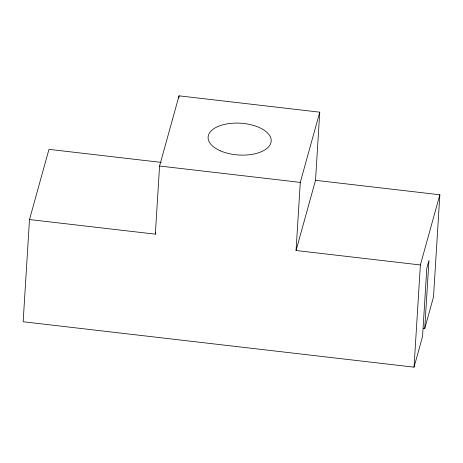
<?xml version="1.0" encoding="UTF-8"?>
<svg xmlns="http://www.w3.org/2000/svg" width="463" height="463" viewBox="0 0 463 463"><rect width="100%" height="100%" fill="white"/><g stroke="black" fill="none" stroke-linecap="round" stroke-linejoin="round"><path stroke-width="0.69" d="M161.217 162.391L48.968 149.346L29.499 219.543L23.15 321.756L414.032 367.171L422.574 336.387L426.805 268.245L428.97 260.443L424.739 328.585L423.304 328.417M29.499 219.543L155.336 234.162L159.567 166.02L179.036 95.829L319.754 112.179L315.523 180.321L296.054 250.512L420.381 264.963L439.85 194.767L315.523 180.321M178.903 97.977L179.036 95.829M296.054 250.512L300.29 182.376L319.754 112.179M414.032 367.171L420.381 264.963M439.85 194.767L433.501 296.98L424.739 328.585M155.336 234.162L155.724 232.773M159.567 166.02L300.29 182.376M220.278 150.793A31.611 15.927 3.6 0 0 270.93 142.731A31.611 15.927 3.6 0 0 227.773 123.777A31.611 15.927 3.6 0 0 220.278 150.793"/></g></svg>
